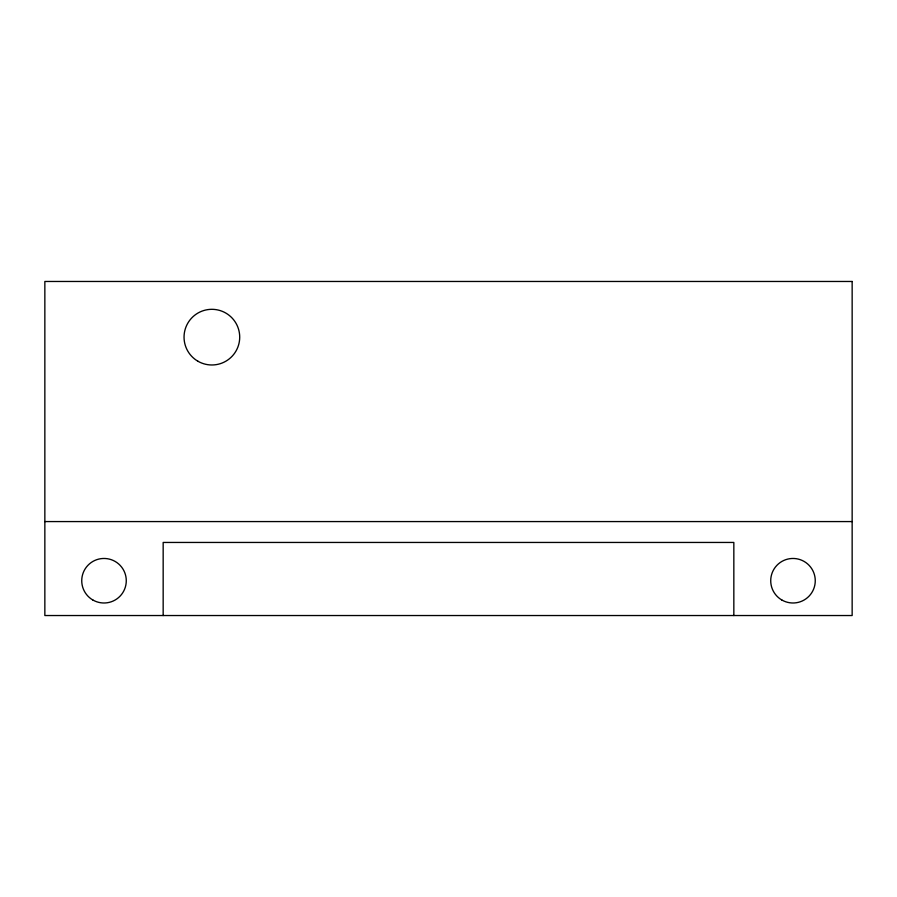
<?xml version="1.0" encoding="UTF-8"?>
<svg xmlns="http://www.w3.org/2000/svg" width="897" height="897" viewBox="0 0 897 897"><rect width="100%" height="100%" fill="white"/><g stroke="black" fill="none" stroke-linecap="round" stroke-linejoin="round"><path stroke-width="1.35" d="M44.85 521.572L852.15 521.572M733.836 615.533L733.836 542.45L163.164 542.45L163.164 615.533M852.15 281.467L44.85 281.467L44.85 615.533L852.15 615.533L852.15 281.467M92.873 600.015A22.268 22.268 0 0 0 126.275 580.729A22.268 22.268 0 0 0 92.873 561.444A22.268 22.268 0 0 0 92.873 600.015M781.859 600.015A22.268 22.268 0 0 0 815.261 580.729A22.268 22.268 0 0 0 781.859 561.444A22.268 22.268 0 0 0 781.859 600.015M197.957 361.256A27.841 27.841 0 0 0 239.712 337.149A27.841 27.841 0 0 0 197.957 313.042A27.841 27.841 0 0 0 197.957 361.256"/></g></svg>
